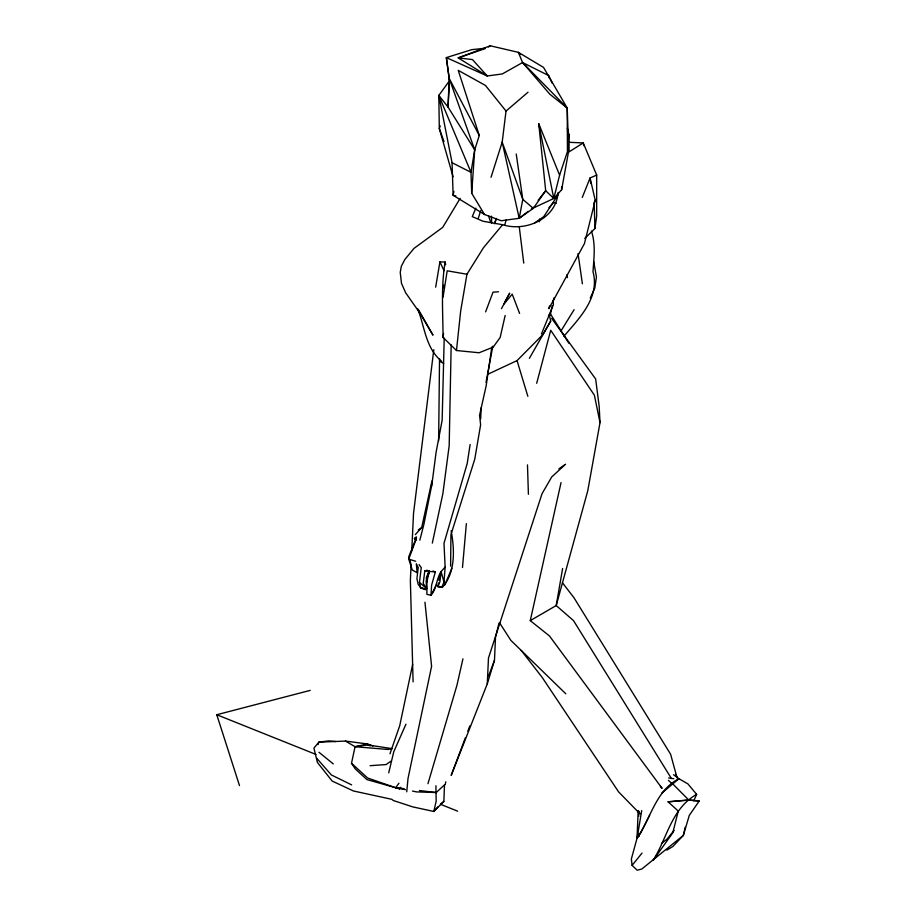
<?xml version="1.0" encoding="UTF-8"?>
<svg xmlns="http://www.w3.org/2000/svg" width="916" height="916" viewBox="0 0 916 916"><rect width="100%" height="100%" fill="white"/><g stroke="black" fill="none" stroke-linecap="round" stroke-linejoin="round"><path stroke-width="1.37" d="M567.966 142.243L583.229 142.942L596.694 175.093L596.659 216.13L594.953 228.519L584.751 238.458M435.924 785.745L436.153 801.294L433.772 811.462L412.807 806.904L393.227 800.481L391.842 799.325L353.45 790.977L332.176 781.062L317.428 762.49L313.925 748.12L318.825 742.155L328.752 740.872L335.863 741.548M450.615 566.145L450.935 534.692L474.751 459.225L480.625 424.715L479.56 415.303L486.121 386.002L491.835 347.027M438.638 440.836L439.531 358.717M451.176 344.931L449.184 445.714L442.863 493.713L432.329 543.096M444.214 338.061L442.142 420.295L436.108 452.229L431.883 484.541L423.787 524.811L419.837 540.165M435.673 287.177L439.909 261.919L445.142 262.01C440.94 286.731 442.932 312.367 443.069 337.431L456.477 350.519L479.102 352.763L493.197 347.107L500.147 337.512L505.151 315.493M437.871 806.904L433.772 811.462L443.859 801.397L444.512 784.863L436.234 792.523L416.666 791.905L412.463 791.069M480.694 418.818L481.163 407.746M685.168 827.308L683.347 835.392L641.773 869.044L637.181 870.2L632.109 865.38L631.353 859.002L637.032 838.289L638.177 810.614M465.282 737.941L451.187 775.405L487.289 683.84L494.48 660.31L495.51 637.158L498.957 623.292M535.047 206.569L531.417 208.859L553.791 198.486L561.634 189.772L568.676 150.934L569.328 136.186L567.313 128.16M487.289 683.84L488.468 658.066L542.054 493.655L551.741 476.938L565.573 464.229M411.101 564.737L410.368 580.458L413.093 681.882M411.776 550.447L413.528 513.292L433.806 349.694M539.432 221.764L539.558 219.119M449.332 83.539L448.038 107.069L474.706 149.846L471.706 193.253L484.53 214.516L501.235 220.745L519.212 218.294L533.295 208.344L545.684 190.711L538.745 123.694L559.596 175.151L553.791 198.486L545.684 190.711L538.127 200.318M443.63 287.819L443.791 285.105M444.981 264.735L445.142 262.01L445.645 264.678M438.604 582.965L437.619 586.469L442.291 587.454C455.676 572.649 454.599 549.279 451.141 530.833M437.619 586.469L441.81 587.156L443.997 582.152L445.13 567.061L443.997 543.337L467.206 463.507L470.137 444.489M431.47 486.591L431.928 480.98L421.681 527.536L415.303 534.635M462.488 567.496L466.37 523.62M406.738 791.802L408.021 778.451L431.596 666.287L424.955 602.213M456.477 350.519L460.679 310.948L466.942 274.239L483.499 247.686L502.598 224.729C525.784 232.103 556.241 218.787 558.119 192.475M445.13 567.061L441.111 571.595L439.932 581.568L438.054 586.675M429.066 570.725L426.135 581.133L426.604 588.587L425.287 589.606L420.719 587.992L419.448 582.393L421.257 567.645L419.047 564.565M528.017 92.23L506.033 111.054L502.186 142.129L491.033 177.28M443.069 337.431L443.573 333.493M427.119 570.187L424.806 570.966L423.203 583.4L426.604 588.587L419.448 582.393M443.058 297.219L447.191 270.804L466.942 274.239M506.033 111.054L485.48 85.463L458.24 70.36L479.274 135.476L474.706 149.846L470.984 172.322L471.706 193.253M693.813 800.87L696.629 794.355L687.927 783.901L678.985 778.726C655.971 790.153 650.738 818.469 637.089 838.186L641.727 810.58M562.607 568.504L556.218 605.556L530.261 620.636L549.428 635.922L662.108 788.367L660.344 786.34M492.831 346.202L486.018 382.373M551.638 318.356L595.652 378.995L599.156 406.189L600.014 422.631L587.786 490.713L556.218 605.556L573.519 620.624L671.405 778.474L673.798 778.68M528.097 211.436L519.212 218.294L522.773 199.345L516.235 154.014M429.169 570.702L426.89 582.278L426.902 594.392L430.978 595.205C437.001 588.496 436.234 578.717 441.111 571.595L443.997 582.152M453.901 191.375L453.122 195.291L484.53 214.516M412.669 664.249L399.731 725.701L389.976 753.788M550.241 315.081L552.222 305.738M445.21 784.577L445.806 781.806M405.445 789.672L395.632 787.726L366.881 779.573L355.248 768.879L351.504 763.28L355.065 746.712L367.591 743.975L372.904 746.013M530.261 620.636L561.039 482.618M462.946 658.844L456.889 685.489L427.955 783.684M388.716 772.841L393.788 751.692L405.96 724.201M549.52 305.921L548.856 308.658L584.419 243.656L595.228 200.272L590.076 177.967L596.694 175.093M553.081 301.719L554.123 297.689M536.684 383.289L550.722 330.298L594.404 395.243L600.014 422.631M441.111 571.595L438.753 580.126L441.191 572.489M432.97 570.954L435.34 571.985L431.608 585.152L430.978 595.205L436.428 584.832M504.659 225.244L506.216 219.771M494.697 223.71L495.854 219.829M683.347 835.392L689.279 815.412L699.217 801.008L688.763 800.034L668.073 801.821L678.264 811.061L672.802 832.793L653.165 860.307C667.295 837.842 671.428 808.633 696.629 794.355M318.092 744.593L318.825 742.155L345.469 741.078L367.591 743.975M478.267 218.34L480.705 210.669M559.596 175.151L567.439 151.621L567.233 108.054L543.543 67.406L518.353 52.338L490.312 45.8L458.206 57.891L487.255 75.971L502.277 73.956L522.578 62.54L548.547 75.501L552.245 83.253M426.936 582.015L426.375 578.019L428.115 573.107M494.548 223.515L496.403 218.409M417.101 572.683L412.28 570.027L408.742 559.138L416.047 539.455M440.275 125.881L439.302 128.492L453.111 176.857M485.617 311.864L493.026 292.158L498.51 291.792M467.801 731.243L469.816 725.896M488.446 676.374L494.48 660.31M582.278 197.432L590.076 177.967L590.74 183.486M541.425 334.065L553.424 304.639L553.069 300.494M444.729 585.118L451.84 568.275M475.862 208.138L472.278 216.6L483.053 221.26L502.598 224.729M416.436 537.452L408.788 556.688L411.444 565.848M594.095 202.791L595.228 200.272M590.236 298.032L594.805 288.093L596.442 276.93L593.683 261.495M649.604 815.366L640.57 833.102L637.032 838.266M501.476 308.658L509.628 293.315M505.025 301.604L509.582 293.326M529.379 358.339L550.699 321.127L549.222 314.394M550.699 321.127L542.81 334.649L517.048 360.606L488.274 374.049M426.375 578.019L429.318 573.118M460.164 198.348L442.691 227.408L413.998 248.385L404.792 259.594L401.322 266.304L400.235 272.281L401.494 283.376L405.662 292.799L419.929 313.146L432.982 335.164L418.623 309.917M574.103 309.677L560.993 330.951M557.81 195.2L543.783 216.6L534.875 222.806M444.02 141.602L439.302 128.492L438.821 95.424L449.481 80.78M351.504 763.28L367.648 778.016L395.655 787.703L398.941 783.214M399.216 789.489L400.842 787.302M642.024 853.082L632.109 865.38M563.89 336.275C579.198 318.276 600.117 297.677 592.995 271.686C593.889 258.209 595.847 244.068 591.393 231.038M674.13 830.423L666.962 839.182L661.489 843.476M503.983 304.055L512.204 294.173L519.601 313.432M683.37 835.369L672.894 846.476L666.802 850.14M416.288 536.856L414.433 538.585L416.024 540.326M661.764 793.13L678.974 778.737L673.535 774.718M440.607 804.156L443.859 801.397M548.947 207.692L553.653 202.493L556.31 203.295M390.788 761.253L386.14 764.551L370.121 765.696M558.863 468.935L564.462 465.007M418.246 529.986L421.646 527.662M568.859 151.999L583.229 142.942L583.744 145.69M488.446 46.956L490.312 45.8M485.228 48.582L458.206 57.891L472.438 59.563L487.255 75.971L446.344 57.605L449.298 79.417M416.574 537.955L414.433 538.585L416.23 538.116M239.488 785.596L216.783 714.732L310.238 690.378M391.899 748.612L388.04 749.471L355.065 746.712L345.469 741.078M355.087 746.7L367.637 744.914L392.105 748.635M485.228 48.25L471.82 49.647L446.344 57.605L449.184 78.375L448.038 107.069L438.821 95.424L452.057 162.716L453.122 195.291L455.859 195.967M668.073 801.821L688.752 800.046L699.217 801.008M422.791 587.843L420.719 587.992L418.165 584.19L416.917 578.729L418.223 567.554L416.322 563.741L417.124 572.282M424.806 570.966L435.34 571.985M395.655 787.703L404.048 788.699M419.436 790.531L436.234 792.523M415.704 561.279L408.742 559.138M668.703 777.936L671.405 778.474M367.637 744.914L370.293 745.876M216.783 714.732L316.031 754.463M440.436 804.271L457.634 811.164M351.63 784.875L331.329 774.936L316.867 758.425M452.057 162.716L470.984 172.322L438.821 95.424M440.024 361.419L443.63 363.412M423.627 588.438L425.287 589.606M568.676 150.934L567.233 108.054L549.818 94.199L522.578 62.54L518.353 52.338L520.448 54.147M318.928 752.242L333.287 763.921M533.295 208.344L522.773 199.345L502.186 142.129L519.212 218.294M668.405 780.329L671.382 783.088M565.813 693.801L510.853 640.353L499.403 622.582M672.39 783.524L688.763 800.034M522.578 62.54L567.233 108.054M441.684 361.316C425.585 348.137 424.772 326.932 417.707 308.852M521.25 650.463L542.112 677.325L618.598 791.882L640.089 813.9L638.841 811.45M562.39 582.713L574 597.77L670.627 754.292L677.016 777.615M550.001 313.203L568.79 343.168M479.274 135.476L449.184 78.375L474.706 149.846M675.527 774.135L678.023 779.264M439.909 261.919L443.997 270.655M548.547 75.501L549.474 78.203M567.473 130.793L569.328 136.186M488.64 215.936L490.323 221.317M517.048 360.606L527.845 396.307M566.718 274.937L567.485 277.594M538.745 123.694L553.791 198.486M582.393 283.8L578.042 253.572M519.28 227.031L523.746 263.075M491.445 216.119L491.686 223.057M594.175 203.043L594.953 228.519M527.479 464.893L528.406 494.285M638.567 810.729L638.727 816.385M639.196 833.331L639.276 836.159M561.588 186.979L561.634 189.772"/></g></svg>
